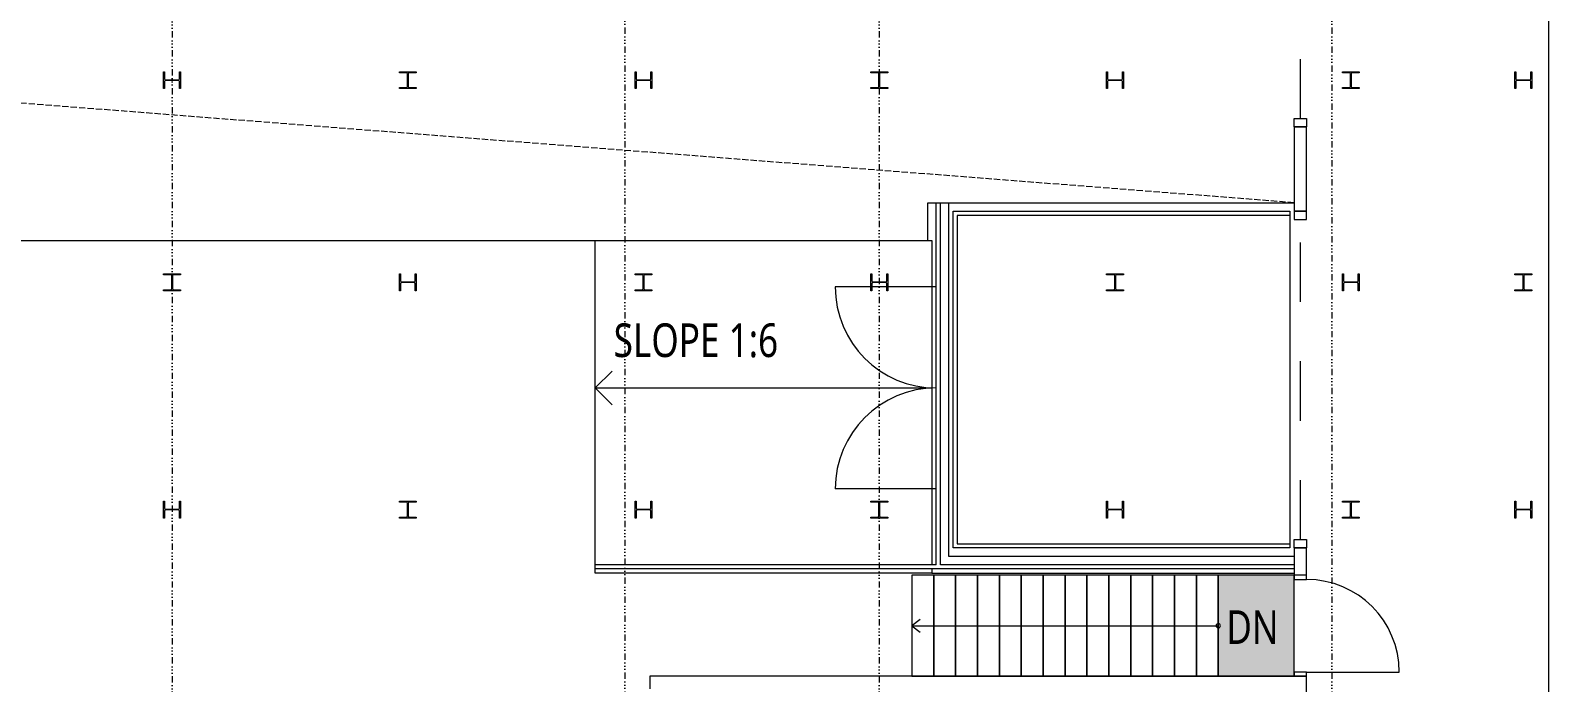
# Model space of a CAD drawing. Extents: x -168053 to 290600, y -560063 to 131745.
# Drawn here: x 225117 to 243150, y 50445 to 58192 of the extents above; entities that cross this region are included whole.
import ezdxf

# ---------------------------------------------------------------- set-up
doc = ezdxf.new("R2010")
doc.units = 0
doc.header["$LTSCALE"] = 250
for name, pattern in [('H12PL1$0$HIDDEN', [0.4, 0.3, -0.1]), ('H12PL1$0$JJP_三點線', [0.9, 0.3, -0.15, 0, -0.15, 0, -0.15, 0, -0.15]), ('H12PL1$0$TAI_虛線', [5.644, 2.822, -2.822]), ('H12PL25$0$JJP_三點線', [0.9, 0.3, -0.15, 0, -0.15, 0, -0.15, 0, -0.15])]:
    doc.linetypes.add(name, pattern=pattern)
for name, color, linetype in [('H12PL1$0$A-OBJE-2D', 252, 'Continuous'), ('H12PL1$0$A-STRS', 252, 'Continuous'), ('H12PL1$0$A-TEXT', 252, 'Continuous'), ('H12PL1$0$A-WALL-IN', 252, 'Continuous'), ('H12PL1$0$Door', 252, 'Continuous'), ('H12PL1$0$Hattch', 252, 'Continuous'), ('H12PL1$0$S-GRID', 252, 'Continuous'), ('H12PL1$0$S-SLAB-SHOW', 252, 'Continuous'), ('H12PL25$0$A-WALL-IN', 252, 'Continuous'), ('H12PL25$0$S-COL', 252, 'Continuous'), ('H12PL25$0$S-GRID', 252, 'Continuous')]:
    doc.layers.add(name, color=color, linetype=linetype)
doc.styles.add('H12PL1$0$Standard', font='', dxfattribs={"width": 0.8})
doc.styles.get('H12PL1$0$Standard').set_extended_font_data('Microsoft JhengHei')

# ---------------------------------------------------------------- blocks, each defined once
blk = doc.blocks.new('H12PL25')
at = {"layer": 'H12PL25$0$A-WALL-IN', "lineweight": 0, "flags": 128}
blk.add_lwpolyline([(243150, 75375), (243150, 50025)], dxfattribs=at)
at = {"layer": 'H12PL25$0$S-COL', "lineweight": 0, "flags": 128}
for points in [[(226700, 57700), (226712, 57700), (226712, 57617, 0.41421356), (226725, 57604), (226875, 57604, 0.41421356), (226888, 57617), (226888, 57700), (226900, 57700), (226900, 57500), (226888, 57500), (226888, 57583, 0.41421356), (226875, 57596), (226725, 57596, 0.41421356), (226712, 57583), (226712, 57500), (226700, 57500)], [(229500, 57500), (229500, 57512), (229583, 57512, 0.41421356), (229596, 57525), (229596, 57675, 0.41421356), (229583, 57688), (229500, 57688), (229500, 57700), (229700, 57700), (229700, 57688), (229617, 57688, 0.41421356), (229604, 57675), (229604, 57525, 0.41421356), (229617, 57512), (229700, 57512), (229700, 57500)], [(232300, 57700), (232312, 57700), (232312, 57617, 0.41421356), (232325, 57604), (232475, 57604, 0.41421356), (232488, 57617), (232488, 57700), (232500, 57700), (232500, 57500), (232488, 57500), (232488, 57583, 0.41421356), (232475, 57596), (232325, 57596, 0.41421356), (232312, 57583), (232312, 57500), (232300, 57500)], [(235100, 57500), (235100, 57512), (235183, 57512, 0.41421356), (235196, 57525), (235196, 57675, 0.41421356), (235183, 57688), (235100, 57688), (235100, 57700), (235300, 57700), (235300, 57688), (235217, 57688, 0.41421356), (235204, 57675), (235204, 57525, 0.41421356), (235217, 57512), (235300, 57512), (235300, 57500)], [(237900, 57700), (237912, 57700), (237912, 57617, 0.41421356), (237925, 57604), (238075, 57604, 0.41421356), (238088, 57617), (238088, 57700), (238100, 57700), (238100, 57500), (238088, 57500), (238088, 57583, 0.41421356), (238075, 57596), (237925, 57596, 0.41421356), (237912, 57583), (237912, 57500), (237900, 57500)], [(240700, 57500), (240700, 57512), (240783, 57512, 0.41421356), (240796, 57525), (240796, 57675, 0.41421356), (240783, 57688), (240700, 57688), (240700, 57700), (240900, 57700), (240900, 57688), (240817, 57688, 0.41421356), (240804, 57675), (240804, 57525, 0.41421356), (240817, 57512), (240900, 57512), (240900, 57500)], [(242750, 57700), (242762, 57700), (242762, 57617, 0.41421356), (242775, 57604), (242925, 57604, 0.41421356), (242938, 57617), (242938, 57700), (242950, 57700), (242950, 57500), (242938, 57500), (242938, 57583, 0.41421356), (242925, 57596), (242775, 57596, 0.41421356), (242762, 57583), (242762, 57500), (242750, 57500)], [(226700, 55100), (226700, 55112), (226783, 55112, 0.41421356), (226796, 55125), (226796, 55275, 0.41421356), (226783, 55288), (226700, 55288), (226700, 55300), (226900, 55300), (226900, 55288), (226817, 55288, 0.41421356), (226804, 55275), (226804, 55125, 0.41421356), (226817, 55112), (226900, 55112), (226900, 55100)], [(229500, 55300), (229512, 55300), (229512, 55217, 0.41421356), (229525, 55204), (229675, 55204, 0.41421356), (229688, 55217), (229688, 55300), (229700, 55300), (229700, 55100), (229688, 55100), (229688, 55183, 0.41421356), (229675, 55196), (229525, 55196, 0.41421356), (229512, 55183), (229512, 55100), (229500, 55100)], [(232300, 55100), (232300, 55112), (232383, 55112, 0.41421356), (232396, 55125), (232396, 55275, 0.41421356), (232383, 55288), (232300, 55288), (232300, 55300), (232500, 55300), (232500, 55288), (232417, 55288, 0.41421356), (232404, 55275), (232404, 55125, 0.41421356), (232417, 55112), (232500, 55112), (232500, 55100)], [(235100, 55300), (235112, 55300), (235112, 55217, 0.41421356), (235125, 55204), (235275, 55204, 0.41421356), (235288, 55217), (235288, 55300), (235300, 55300), (235300, 55100), (235288, 55100), (235288, 55183, 0.41421356), (235275, 55196), (235125, 55196, 0.41421356), (235112, 55183), (235112, 55100), (235100, 55100)], [(237900, 55100), (237900, 55112), (237983, 55112, 0.41421356), (237996, 55125), (237996, 55275, 0.41421356), (237983, 55288), (237900, 55288), (237900, 55300), (238100, 55300), (238100, 55288), (238017, 55288, 0.41421356), (238004, 55275), (238004, 55125, 0.41421356), (238017, 55112), (238100, 55112), (238100, 55100)], [(240700, 55300), (240712, 55300), (240712, 55217, 0.41421356), (240725, 55204), (240875, 55204, 0.41421356), (240888, 55217), (240888, 55300), (240900, 55300), (240900, 55100), (240888, 55100), (240888, 55183, 0.41421356), (240875, 55196), (240725, 55196, 0.41421356), (240712, 55183), (240712, 55100), (240700, 55100)], [(242750, 55100), (242750, 55112), (242833, 55112, 0.41421356), (242846, 55125), (242846, 55275, 0.41421356), (242833, 55288), (242750, 55288), (242750, 55300), (242950, 55300), (242950, 55288), (242867, 55288, 0.41421356), (242854, 55275), (242854, 55125, 0.41421356), (242867, 55112), (242950, 55112), (242950, 55100)], [(226700, 52600), (226712, 52600), (226712, 52517, 0.41421356), (226725, 52504), (226875, 52504, 0.41421356), (226888, 52517), (226888, 52600), (226900, 52600), (226900, 52400), (226888, 52400), (226888, 52483, 0.41421356), (226875, 52496), (226725, 52496, 0.41421356), (226712, 52483), (226712, 52400), (226700, 52400)], [(229500, 52400), (229500, 52412), (229583, 52412, 0.41421356), (229596, 52425), (229596, 52575, 0.41421356), (229583, 52588), (229500, 52588), (229500, 52600), (229700, 52600), (229700, 52588), (229617, 52588, 0.41421356), (229604, 52575), (229604, 52425, 0.41421356), (229617, 52412), (229700, 52412), (229700, 52400)], [(232300, 52600), (232312, 52600), (232312, 52517, 0.41421356), (232325, 52504), (232475, 52504, 0.41421356), (232488, 52517), (232488, 52600), (232500, 52600), (232500, 52400), (232488, 52400), (232488, 52483, 0.41421356), (232475, 52496), (232325, 52496, 0.41421356), (232312, 52483), (232312, 52400), (232300, 52400)], [(235100, 52400), (235100, 52412), (235183, 52412, 0.41421356), (235196, 52425), (235196, 52575, 0.41421356), (235183, 52588), (235100, 52588), (235100, 52600), (235300, 52600), (235300, 52588), (235217, 52588, 0.41421356), (235204, 52575), (235204, 52425, 0.41421356), (235217, 52412), (235300, 52412), (235300, 52400)], [(237900, 52600), (237912, 52600), (237912, 52517, 0.41421356), (237925, 52504), (238075, 52504, 0.41421356), (238088, 52517), (238088, 52600), (238100, 52600), (238100, 52400), (238088, 52400), (238088, 52483, 0.41421356), (238075, 52496), (237925, 52496, 0.41421356), (237912, 52483), (237912, 52400), (237900, 52400)], [(240700, 52400), (240700, 52412), (240783, 52412, 0.41421356), (240796, 52425), (240796, 52575, 0.41421356), (240783, 52588), (240700, 52588), (240700, 52600), (240900, 52600), (240900, 52588), (240817, 52588, 0.41421356), (240804, 52575), (240804, 52425, 0.41421356), (240817, 52412), (240900, 52412), (240900, 52400)], [(242750, 52600), (242762, 52600), (242762, 52517, 0.41421356), (242775, 52504), (242925, 52504, 0.41421356), (242938, 52517), (242938, 52600), (242950, 52600), (242950, 52400), (242938, 52400), (242938, 52483, 0.41421356), (242925, 52496), (242775, 52496, 0.41421356), (242762, 52483), (242762, 52400), (242750, 52400)]]:
    blk.add_lwpolyline(points, format="xyb", close=True, dxfattribs=at)
at = {"layer": 'H12PL25$0$S-GRID', "linetype": 'H12PL25$0$JJP_三點線', "lineweight": 0}
for p, q in [((226800, 128250), (226800, -28000)), ((235200, 128250), (235200, -28000))]:
    blk.add_line(p, q, dxfattribs=at)
blk = doc.blocks.new('H12PL1')
at = {"layer": 'H12PL1$0$Hattch', "linetype": 'Continuous', "lineweight": 0}
blk.add_hatch(color=256, dxfattribs=at).paths.add_polyline_path([(242250, 50025), (243150, 50025), (243150, 51225), (242250, 51225)])
at = {"layer": 'H12PL1$0$A-OBJE-2D', "linetype": 'H12PL1$0$HIDDEN', "lineweight": 0}
blk.add_line((243150, 55650), (192000, 59650), dxfattribs=at)
at = {"layer": 'H12PL1$0$A-OBJE-2D', "lineweight": 0}
for q in [(235050, 53650), (235050, 53250)]:
    blk.add_line((234850, 53450), q, dxfattribs=at)
for points in [[(192000, 85950), (192000, 55200), (238800, 55200), (238800, 55650), (243150, 55650)], [(238900, 51350), (238900, 55650)], [(238950, 51350), (238950, 55650)], [(243150, 51450), (239050, 51450), (239050, 55650)], [(243100, 55500), (239150, 55500), (239150, 51600), (243100, 51600)], [(238850, 51300), (238850, 51250), (234850, 51250), (234850, 55200), (238850, 55200), (238850, 51350)], [(238900, 54650), (237700, 54650)], [(238900, 52250), (237700, 52250)], [(238900, 51350), (234850, 51350)], [(243150, 51300), (234850, 51300)], [(238850, 51250), (243150, 51250)], [(243150, 51350), (238950, 51350)]]:
    blk.add_lwpolyline(points, dxfattribs=at)
blk.add_lwpolyline([(239100, 55550), (243100, 55550), (243100, 51550), (239100, 51550)], close=True, dxfattribs=at)
at = {"layer": 'H12PL1$0$A-OBJE-2D', "lineweight": 0, "flags": 128}
blk.add_lwpolyline([(234850, 53450), (238850, 53450)], dxfattribs=at)
at = {"layer": 'H12PL1$0$A-OBJE-2D', "lineweight": 0}
for centre, start, end in [((238900, 54650), 180, 270), ((238900, 52250), 90, 180)]:
    blk.add_arc(centre, 1200, start, end, dxfattribs=at)
at = {"layer": 'H12PL1$0$A-STRS', "lineweight": 0}
for p, q in [((238610, 51225), (238610, 50025)), ((238870, 51225), (238610, 51225)), ((238870, 50025), (238870, 51225)), ((238870, 51225), (238870, 50025)), ((239130, 51225), (238870, 51225)), ((239130, 50025), (239130, 51225)), ((239130, 51225), (239130, 50025)), ((239390, 51225), (239130, 51225)), ((239390, 50025), (239390, 51225)), ((239390, 51225), (239390, 50025)), ((239650, 51225), (239390, 51225)), ((239650, 50025), (239650, 51225)), ((239650, 51225), (239650, 50025)), ((239910, 51225), (239650, 51225)), ((239910, 50025), (239910, 51225)), ((239910, 51225), (239910, 50025)), ((240170, 51225), (239910, 51225)), ((240170, 50025), (240170, 51225)), ((240170, 51225), (240170, 50025)), ((240430, 51225), (240170, 51225)), ((240430, 50025), (240430, 51225)), ((240430, 51225), (240430, 50025)), ((240690, 51225), (240430, 51225)), ((240690, 50025), (240690, 51225)), ((240690, 51225), (240690, 50025)), ((240950, 51225), (240690, 51225)), ((240950, 50025), (240950, 51225)), ((240950, 51225), (240950, 50025)), ((241210, 51225), (240950, 51225)), ((241210, 50025), (241210, 51225)), ((241210, 51225), (241210, 50025)), ((241470, 51225), (241210, 51225)), ((241470, 50025), (241470, 51225)), ((241470, 51225), (241470, 50025)), ((241730, 51225), (241470, 51225)), ((241730, 50025), (241730, 51225)), ((241730, 51225), (241730, 50025)), ((241990, 51225), (241730, 51225)), ((241990, 50025), (241990, 51225)), ((241990, 51225), (241990, 50025)), ((242250, 51225), (241990, 51225)), ((242250, 50025), (242250, 51225)), ((238710, 50700), (238610, 50625)), ((238610, 50625), (238870, 50625)), ((238610, 50625), (238710, 50550)), ((238870, 50625), (241990, 50625)), ((241990, 50625), (242250, 50625)), ((238610, 50025), (238870, 50025)), ((238870, 50025), (239130, 50025)), ((239130, 50025), (239390, 50025)), ((239390, 50025), (239650, 50025)), ((239650, 50025), (239910, 50025)), ((239910, 50025), (240170, 50025)), ((240170, 50025), (240430, 50025)), ((240430, 50025), (240690, 50025)), ((240690, 50025), (240950, 50025)), ((240950, 50025), (241210, 50025)), ((241210, 50025), (241470, 50025)), ((241470, 50025), (241730, 50025)), ((241730, 50025), (241990, 50025)), ((241990, 50025), (242250, 50025))]:
    blk.add_line(p, q, dxfattribs=at)
at = {"layer": 'H12PL1$0$A-STRS', "lineweight": 0, "flags": 128}
blk.add_lwpolyline([(242250, 50650, 1), (242250, 50600, 1)], format="xyb", close=True, dxfattribs=at)
at = {"layer": 'H12PL1$0$A-WALL-IN', "lineweight": 0}
for p, q in [((243150, 56550), (243300, 56550)), ((243150, 55550), (243300, 55550)), ((243150, 51550), (243300, 51550)), ((243300, 51225), (243150, 51225)), ((243300, 50025), (243150, 50025))]:
    blk.add_line(p, q, dxfattribs=at)
at = {"layer": 'H12PL1$0$A-WALL-IN', "lineweight": 0, "flags": 128}
for points in [[(243150, 56550), (243150, 55550)], [(243300, 55550), (243300, 56550)], [(243150, 51550), (243150, 51225)], [(243300, 51225), (243300, 51550)], [(235500, 50025), (235500, 49875)], [(243150, 50025), (235500, 50025)], [(243300, 45350), (243300, 50025)]]:
    blk.add_lwpolyline(points, dxfattribs=at)
at = {"layer": 'H12PL1$0$Door', "linetype": 'H12PL1$0$TAI_虛線', "lineweight": 0}
for p, q in [((243225, 56650), (243225, 59450)), ((243150, 56550), (243150, 56650)), ((243150, 56650), (243300, 56650)), ((243300, 56650), (243300, 56550)), ((243300, 56550), (243150, 56550)), ((243150, 55550), (243150, 55450)), ((243300, 55550), (243150, 55550)), ((243300, 55450), (243300, 55550)), ((243150, 55450), (243300, 55450)), ((243225, 51650), (243225, 55450)), ((243150, 51550), (243150, 51650)), ((243150, 51650), (243300, 51650)), ((243300, 51650), (243300, 51550)), ((243300, 51550), (243150, 51550))]:
    blk.add_line(p, q, dxfattribs=at)
at = {"layer": 'H12PL1$0$Door', "lineweight": 0}
for p, q in [((243150, 51225), (243150, 51175)), ((243300, 51225), (243150, 51225)), ((243300, 51225), (243150, 51225)), ((243300, 51225), (243150, 51225)), ((243300, 51175), (243300, 51225)), ((243150, 51175), (243300, 51175)), ((243300, 50075), (243150, 50075)), ((243150, 50075), (243150, 50025)), ((243150, 50025), (243300, 50025)), ((243300, 50025), (243150, 50025)), ((243300, 50025), (243150, 50025)), ((243300, 50025), (243300, 50075)), ((243300, 50075), (244400, 50075))]:
    blk.add_line(p, q, dxfattribs=at)
blk.add_arc((243300, 50075), 1100, 0, 90, dxfattribs=at)
at = {"layer": 'H12PL1$0$S-GRID', "linetype": 'H12PL1$0$JJP_三點線', "lineweight": 0}
for p, q in [((235200, 128250), (235200, -28000)), ((243600, 128250), (243600, -28000))]:
    blk.add_line(p, q, dxfattribs=at)
at = {"layer": 'H12PL1$0$S-SLAB-SHOW', "lineweight": 0, "flags": 128}
blk.add_lwpolyline([(242250, 50025), (243150, 50025), (243150, 51225), (242250, 51225)], close=True, dxfattribs=at)
at = {"layer": 'H12PL1$0$A-TEXT', "linetype": 'Continuous', "lineweight": 0, "char_height": 400, "style": 'H12PL1$0$Standard'}
for s, insert, attachment_point in [('\\A1;SLOPE 1:6 ', (235069.27, 54216.81), 1), ('\\A1;DN', (242345.24, 50608.78), 4)]:
    blk.add_mtext(s, dxfattribs=dict(at, insert=insert, attachment_point=attachment_point))

msp = doc.modelspace()

# ---------------------------------------------------------------- block references
msp.add_blockref('H12PL25', (0, 0))

# ---------------------------------------------------------------- next in the draw order: block references
msp.add_blockref('H12PL1', (-3024, 495))

doc.saveas('drawing.dxf')
